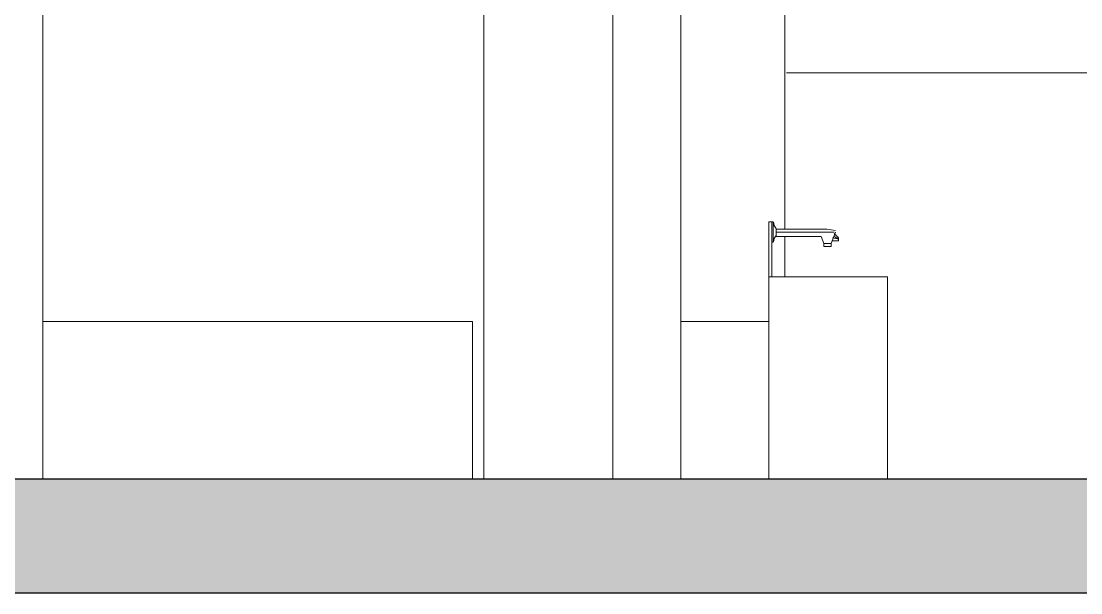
# Model space of a CAD drawing. Header units: millimetres. Extents: x -84160 to -61260, y -8771 to -3734.
# Drawn here: x -70594 to -65927, y -8771 to -6252 of the extents above; entities that cross this region are included whole.
import ezdxf

# ---------------------------------------------------------------- set-up
doc = ezdxf.new("R2010")
doc.units = ezdxf.units.MM
for name, color, linetype, lineweight in [('A-ALV-___-___-EXI', 250, 'Continuous', 35), ('A-BAS-___-___-EXI', 250, 'Continuous', 25), ('A-MOB-___-___-EXI', 250, 'Continuous', 25)]:
    doc.layers.add(name, color=color, linetype=linetype, lineweight=lineweight)

msp = doc.modelspace()

# ---------------------------------------------------------------- hatches: boundary and pattern name
at = {"layer": 'A-BAS-___-___-EXI', "true_color": 0xcb9898}
msp.add_hatch(color=253, dxfattribs=at).paths.add_polyline_path([(-84159.8, -8770.7), (-61259.8, -8770.7), (-61259.8, -8270.7), (-84159.8, -8270.7)])

# ---------------------------------------------------------------- linework, layer by layer
at = {"layer": 'A-ALV-___-___-EXI', "color": 28, "lineweight": 15}
for p, q in [((-67988.2, -8270.7), (-67988.2, -5996.1)), ((-67230, -7168.5), (-67230, -5996.1)), ((-68555.3, -8270.7), (-68555.3, -6034.3)), ((-67688.8, -8270.7), (-67688.8, -6040.7)), ((-67223.6, -6480.3), (-62406.7, -6480.3)), ((-67230, -7378.7), (-67230, -7200.3)), ((-67688.8, -7576.2), (-67300.1, -7576.2))]:
    msp.add_line(p, q, dxfattribs=at)
at = {"layer": 'A-ALV-___-___-EXI', "color": 28, "lineweight": 15, "flags": 128}
for points in [[(-70498.7, -8270.7), (-70498.7, -7576.2), (-70498.7, -6053.4)], [(-70498.7, -7576.2), (-68606.3, -7576.2), (-68606.3, -8270.7)]]:
    msp.add_lwpolyline(points, dxfattribs=at)
at = {"layer": 'A-BAS-___-___-EXI'}
msp.add_line((-62406.7, -8270.7), (-82974.2, -8270.7), dxfattribs=at)
msp.add_lwpolyline([(-83127.2, -8270.7), (-84159.8, -8270.7), (-84159.8, -8770.7), (-61259.8, -8770.7), (-61259.8, -8270.7), (-62243.8, -8270.7)], dxfattribs=at)
at = {"layer": 'A-MOB-___-___-EXI', "color": 28, "lineweight": 15}
msp.add_line((-67268.3, -7181.2), (-67013.4, -7181.2), dxfattribs=at)
at = {"layer": 'A-MOB-___-___-EXI', "color": 28, "lineweight": 15, "flags": 128}
for points in [[(-67300.1, -7378.7), (-67300.1, -7136.6), (-67287.4, -7136.6)], [(-67287.4, -7225.8), (-67287.4, -7136.6), (-67281, -7136.6), (-67281, -7225.8), (-67287.4, -7225.8), (-67287.4, -7378.7)], [(-67007, -7174.8), (-67045.2, -7168.5), (-67268.3, -7168.5), (-67268.3, -7200.3), (-67070.7, -7200.3), (-67058, -7232.2), (-67026.1, -7232.2), (-67007, -7181.2)], [(-67013.4, -7187.6), (-66994.3, -7206.7), (-66994.3, -7219.4), (-67019.8, -7219.4)], [(-67019.8, -7206.7), (-66994.3, -7213.1), (-67013.4, -7200.3)], [(-67300.1, -8270.7), (-67300.1, -7378.7), (-66777.6, -7378.7), (-66777.6, -8270.7)]]:
    msp.add_lwpolyline(points, dxfattribs=at)
msp.add_lwpolyline([(-67058, -7244.9), (-67026.1, -7244.9), (-67026.1, -7232.2), (-67058, -7232.2)], close=True, dxfattribs=at)
at = {"layer": 'A-MOB-___-___-EXI', "color": 18, "lineweight": 9}
for points in [[(-67280.8, -7138.2), (-67279.8, -7148.4), (-67275.5, -7157.9), (-67268.7, -7165.5)], [(-67268.7, -7196.9), (-67275.5, -7204.5), (-67279.8, -7214.1), (-67280.8, -7224.2)]]:
    msp.add_open_spline(points, degree=3, dxfattribs=at)

doc.saveas('drawing.dxf')
